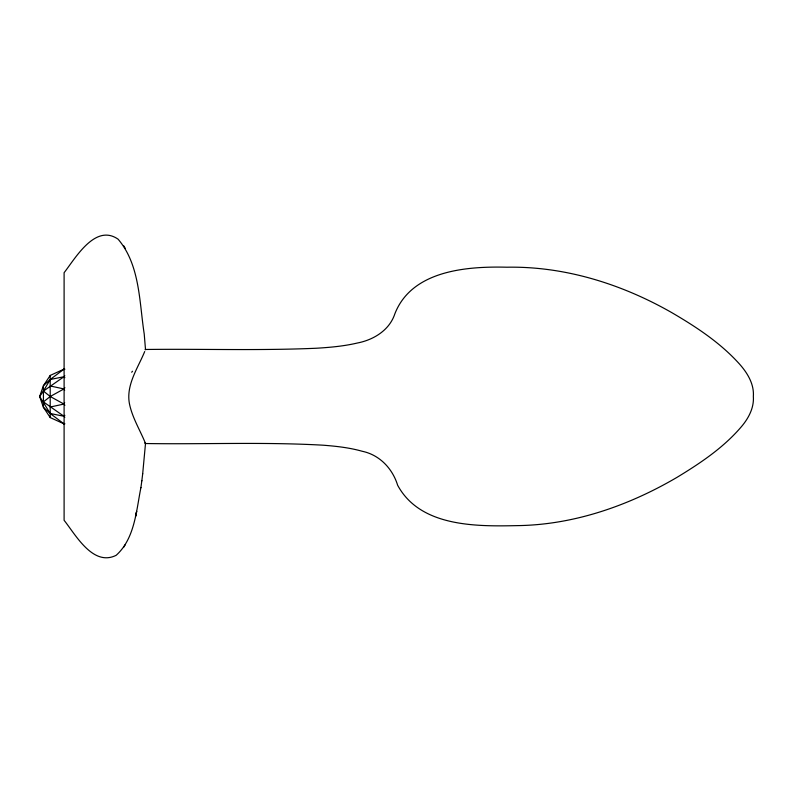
<?xml version="1.0" encoding="UTF-8"?>
<svg xmlns="http://www.w3.org/2000/svg" width="793" height="793" viewBox="0 0 793 793"><rect width="100%" height="100%" fill="white"/><g stroke="black" fill="none" stroke-linecap="round" stroke-linejoin="round"><path stroke-width="1.19" d="M144.693 351.557C137.932 368.071 125.879 384.902 129.428 403.706C132.312 417.832 140.153 430.262 145.506 443.465L142.671 473.936M140.886 487.725L141.858 480.627M141.828 480.875L142.7 473.708M140.926 487.517C136.257 510.633 134.85 538.497 116.174 555.298C93.029 566.936 75.573 534.72 64.104 520.297L64.104 272.703C75.365 258.26 95.259 223.22 118.117 239.208C140.093 264.961 139.271 302.262 144.227 334.012L145.506 349.554M136.693 511.346L135.494 516.501L136.614 511.693M145.486 443.505L145.446 443.525C204.614 444.437 263.891 441.85 323.019 445.19C336.192 446.201 349.426 447.649 362.173 451.257C379.569 454.855 392.525 468.574 397.64 485.237C420.231 527.038 476.236 526.493 517.433 525.62C573.874 524.867 628.69 505.686 677.034 477.336C700.467 463.112 723.801 447.5 741.653 426.396C748.651 418.07 754.163 407.691 753.35 396.5C754.272 384.09 747.393 372.918 739.463 364.007C720.381 342.784 696.204 326.885 671.73 312.601C621.742 284.063 564.834 266.151 506.896 267.211C466.938 266.22 411.904 270.304 394.884 313.741C389.561 330.146 373.691 339.85 357.484 342.992C344.013 346.174 330.185 347.403 316.397 348.236C259.46 350.734 202.423 348.801 145.446 349.475M123.549 547.428L125.334 544.543M64.659 368.844L50.207 375.436L43.427 385.676L39.65 396.5L43.427 407.324L50.207 417.564L64.659 424.156M64.63 390.493A15.315 13.412 -90 0 0 63.906 388.957L50.207 396.5L43.427 401.912L63.936 416.256L50.207 413.5L43.427 407.324L43.427 385.676L50.207 379.5L63.936 376.744L43.427 391.088L39.65 396.5L50.207 413.5L63.936 423.819M63.936 369.181L50.207 379.5L43.427 391.088L50.207 396.5L63.936 404.063A15.315 13.412 -90 0 0 64.63 402.507M50.207 407.027L63.936 404.063M50.207 385.973L63.936 388.937M144.742 442.98L145.297 443.465A37.578 1.308 53.9 0 1 145.377 443.584M125.334 248.457L123.549 245.572M50.207 375.436L50.207 417.564M145.317 349.435A37.985 1.348 -54.2 0 1 145.208 349.792M131.707 372.244A40.334 1.388 -53.2 0 1 132.471 371.243M64.114 403.994A13.55 10.676 42.3 0 1 64.838 405.431M64.838 415.304A13.55 10.676 42.3 0 1 64.114 416.404M64.778 423.482A15.275 6.691 32.4 0 1 64.074 423.938M64.084 416.275A15.275 6.691 32.4 0 1 64.778 417.396M64.778 375.604A15.275 6.691 -32.4 0 1 64.084 376.725M64.074 369.062A15.275 6.691 -32.4 0 1 64.778 369.518M64.114 376.596A13.55 10.676 -42.3 0 1 64.838 377.696M64.838 387.569A13.55 10.676 -42.3 0 1 64.114 389.006"/></g></svg>
